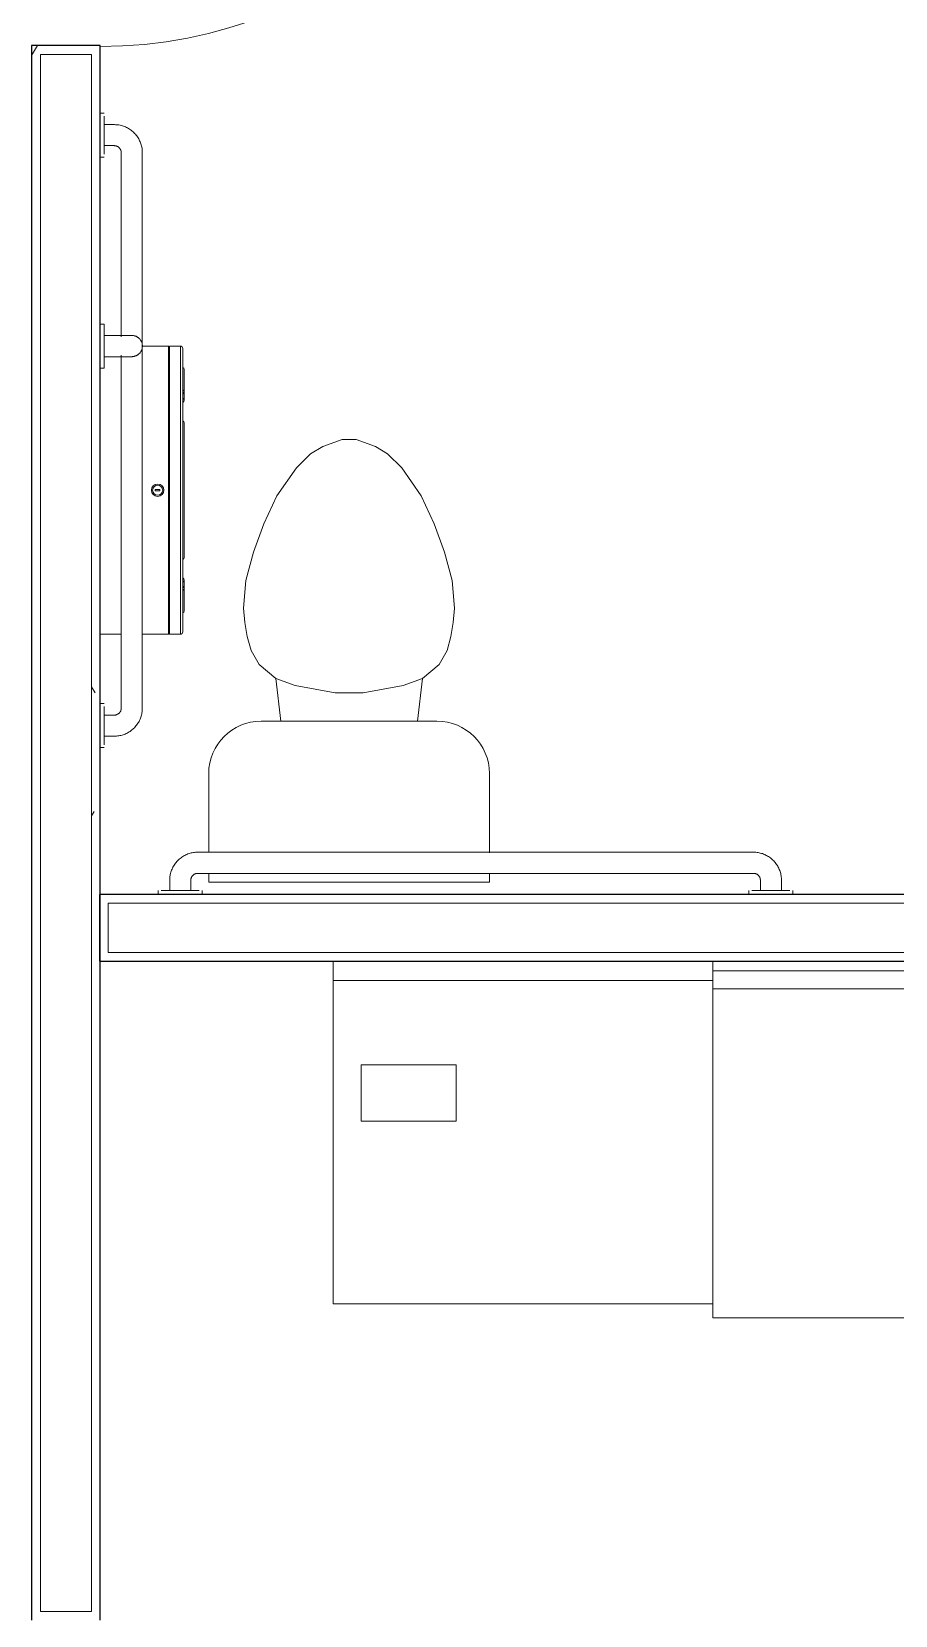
# Model space of a CAD drawing. Header units: inches. Extents: x 0 to 26364, y -23034 to 792.
# Drawn here: x 25170 to 25231.4, y -22516.7 to -22404.1 of the extents above; entities that cross this region are included whole.
import ezdxf

# ---------------------------------------------------------------- set-up
doc = ezdxf.new("R2010")
doc.units = ezdxf.units.IN
doc.header["$MEASUREMENT"] = 0
for name, color, linetype, lineweight in [('A-DOOR', 31, 'Continuous', 13), ('A-WALL', 113, 'Continuous', 13), ('A-WALL-PATT', 111, 'Continuous', 25), ('I-WALL', 2, 'Continuous', 13), ('P-SANR-FIXT', 6, 'Continuous', 13), ('Q-SPCQ', 91, 'Continuous', 13)]:
    doc.layers.add(name, color=color, linetype=linetype, lineweight=lineweight)
pattern_1 = [(0, (0, 0), (61.44, 15.36), [2.534, -43.546, 2.534, -43.546, -245.76]), (0, (0, 0), (61.44, 15.36), [-92.16, 2.534, -89.626, 2.534, -43.546, -107.52]), (0, (0, 0), (61.44, 15.36), [-230.4, 2.534, -28.186, 2.534, -74.266]), (120, (23.04, 7.68), (-44.02215, 45.528601), [2.534, -43.546, 2.534, -43.546, -245.76]), (120, (23.04, 7.68), (-44.02215, 45.528601), [-92.16, 2.534, -89.626, 2.534, -43.546, -107.52]), (120, (23.04, 7.68), (-44.02215, 45.528601), [-230.4, 2.534, -28.186, 2.534, -74.266]), (240, (30.72, 38.4), (-17.41785, -60.888601), [2.534, -43.546, 2.534, -43.546, -245.76]), (240, (30.72, 38.4), (-17.41785, -60.888601), [-92.16, 2.534, -89.626, 2.534, -43.546, -107.52]), (240, (30.72, 38.4), (-17.41785, -60.888601), [-230.4, 2.534, -28.186, 2.534, -74.266])]

# ---------------------------------------------------------------- blocks, each defined once
blk = doc.blocks.new('Toilet-Domestic-3D - Toilet-Domestic-3D-V53-Egress Plan')
at = {"layer": 'P-SANR-FIXT', "color": 7}
for p, q in [((-2.74, 11), (-1.87, 11.5)), ((-1.87, 11.5), (-0.5, 12)), ((-0.5, 12), (0.5, 12)), ((0.5, 12), (1.87, 11.5)), ((1.87, 11.5), (2.74, 11)), ((-3.74, 10), (-2.74, 11)), ((2.74, 11), (3.74, 10)), ((-5.13, 8), (-3.74, 10)), ((3.74, 10), (5.13, 8)), ((-6.06, 6), (-5.13, 8)), ((5.13, 8), (6.06, 6)), ((-6.79, 4), (-6.06, 6)), ((6.06, 6), (6.79, 4)), ((-7.33, 1.99), (-6.79, 4)), ((6.79, 4), (7.33, 1.99)), ((-7.5, 0), (-7.33, 1.99)), ((7.33, 1.99), (7.5, 0)), ((-7.41, -1), (-7.5, 0)), ((-7.24, -2), (-7.41, -1)), ((7.41, -1), (7.24, -2)), ((7.5, 0), (7.41, -1)), ((-6.97, -3), (-7.24, -2)), ((7.24, -2), (6.97, -3)), ((-6.4, -4), (-6.97, -3)), ((6.97, -3), (6.4, -4)), ((-5.21, -5), (-6.4, -4)), ((6.4, -4), (5.21, -5)), ((-3.84, -5.5), (-5.21, -5)), ((-4.86, -8.02), (-5.21, -5)), ((-1, -6), (-3.84, -5.5)), ((3.84, -5.5), (1, -6)), ((5.21, -5), (3.84, -5.5)), ((4.86, -8.02), (5.21, -5)), ((1, -6), (-1, -6)), ((6.25, -8.02), (-6.25, -8.02)), ((-9.98, -11.75), (-9.98, -17.35)), ((9.98, -17.38), (9.98, -11.75)), ((-9.98, -18.85), (-9.98, -19.48)), ((9.98, -19.48), (9.98, -18.83)), ((-9.98, -19.48), (9.98, -19.48))]:
    blk.add_line(p, q, dxfattribs=at)
for centre, start, end in [((-6.25, -11.75), 90, 180), ((6.25, -11.75), 0, 90)]:
    blk.add_arc(centre, 3.73, start, end, dxfattribs=at)
blk = doc.blocks.new('817_Grab_Bars - 8170-001420-V55-Egress Plan')
at = {"layer": 'Q-SPCQ', "color": 7}
for p, q in [((25508.48, -22643.55), (25507.77, -22643.55)), ((25508.77, -22642.74), (25508.48, -22642.74)), ((25508.48, -22644.3), (25508.48, -22642.95)), ((25508.48, -22645.66), (25508.48, -22644.3)), ((25505.77, -22645.55), (25505.77, -22685.05)), ((25507.27, -22685.05), (25507.27, -22645.55)), ((25507.77, -22645.05), (25508.48, -22645.05)), ((25508.48, -22645.87), (25508.77, -22645.87)), ((25508.77, -22684.74), (25508.48, -22684.74)), ((25508.48, -22686.3), (25508.48, -22684.95)), ((25508.48, -22685.55), (25507.77, -22685.55)), ((25508.48, -22687.66), (25508.48, -22686.3)), ((25507.77, -22687.05), (25508.48, -22687.05)), ((25508.48, -22687.87), (25508.77, -22687.87))]:
    blk.add_line(p, q, dxfattribs=at)
at = {"layer": 'Q-SPCQ', "color": 7, "flags": 128}
for points in [[(25507.77, -22643.55), (25507.69, -22643.55), (25507.61, -22643.56), (25507.53, -22643.57), (25507.45, -22643.58), (25507.37, -22643.59), (25507.29, -22643.61), (25507.21, -22643.63), (25507.14, -22643.65), (25507.06, -22643.68), (25506.99, -22643.71), (25506.91, -22643.74), (25506.84, -22643.78), (25506.77, -22643.82), (25506.7, -22643.86), (25506.64, -22643.9), (25506.57, -22643.95), (25506.51, -22644), (25506.45, -22644.05), (25506.39, -22644.1), (25506.33, -22644.16), (25506.28, -22644.22), (25506.22, -22644.28), (25506.17, -22644.34), (25506.13, -22644.41), (25506.08, -22644.47), (25506.04, -22644.54), (25506, -22644.61), (25505.97, -22644.68), (25505.93, -22644.75), (25505.9, -22644.83), (25505.87, -22644.9), (25505.85, -22644.98), (25505.83, -22645.06), (25505.81, -22645.13), (25505.79, -22645.21), (25505.78, -22645.29), (25505.77, -22645.37), (25505.77, -22645.45), (25505.77, -22645.53), (25505.77, -22645.55)], [(25507.27, -22645.55), (25507.27, -22645.53), (25507.27, -22645.51), (25507.27, -22645.49), (25507.27, -22645.47), (25507.28, -22645.45), (25507.28, -22645.43), (25507.28, -22645.41), (25507.29, -22645.4), (25507.3, -22645.38), (25507.3, -22645.36), (25507.31, -22645.34), (25507.32, -22645.32), (25507.33, -22645.3), (25507.34, -22645.29), (25507.35, -22645.27), (25507.36, -22645.25), (25507.38, -22645.24), (25507.39, -22645.22), (25507.4, -22645.21), (25507.42, -22645.19), (25507.43, -22645.18), (25507.45, -22645.17), (25507.46, -22645.16), (25507.48, -22645.14), (25507.5, -22645.13), (25507.51, -22645.12), (25507.53, -22645.11), (25507.55, -22645.1), (25507.57, -22645.09), (25507.58, -22645.09), (25507.6, -22645.08), (25507.62, -22645.07), (25507.64, -22645.07), (25507.66, -22645.06), (25507.68, -22645.06), (25507.7, -22645.06), (25507.72, -22645.05), (25507.74, -22645.05), (25507.76, -22645.05), (25507.77, -22645.05)], [(25505.77, -22685.05), (25505.77, -22685.13), (25505.77, -22685.21), (25505.78, -22685.29), (25505.79, -22685.37), (25505.81, -22685.45), (25505.82, -22685.53), (25505.84, -22685.61), (25505.87, -22685.68), (25505.89, -22685.76), (25505.92, -22685.83), (25505.96, -22685.9), (25505.99, -22685.98), (25506.03, -22686.05), (25506.07, -22686.12), (25506.11, -22686.18), (25506.16, -22686.25), (25506.21, -22686.31), (25506.26, -22686.37), (25506.32, -22686.43), (25506.37, -22686.49), (25506.43, -22686.54), (25506.49, -22686.59), (25506.55, -22686.64), (25506.62, -22686.69), (25506.68, -22686.74), (25506.75, -22686.78), (25506.82, -22686.82), (25506.89, -22686.85), (25506.97, -22686.89), (25507.04, -22686.92), (25507.12, -22686.94), (25507.19, -22686.97), (25507.27, -22686.99), (25507.35, -22687.01), (25507.43, -22687.02), (25507.5, -22687.04), (25507.58, -22687.04), (25507.66, -22687.05), (25507.74, -22687.05), (25507.77, -22687.05)], [(25507.77, -22685.55), (25507.75, -22685.55), (25507.73, -22685.55), (25507.71, -22685.55), (25507.69, -22685.55), (25507.67, -22685.54), (25507.65, -22685.54), (25507.63, -22685.53), (25507.61, -22685.53), (25507.59, -22685.52), (25507.57, -22685.51), (25507.55, -22685.51), (25507.53, -22685.5), (25507.52, -22685.49), (25507.5, -22685.48), (25507.48, -22685.47), (25507.47, -22685.45), (25507.45, -22685.44), (25507.44, -22685.43), (25507.42, -22685.42), (25507.41, -22685.4), (25507.39, -22685.39), (25507.38, -22685.37), (25507.37, -22685.36), (25507.36, -22685.34), (25507.34, -22685.32), (25507.33, -22685.31), (25507.32, -22685.29), (25507.32, -22685.27), (25507.31, -22685.25), (25507.3, -22685.23), (25507.29, -22685.22), (25507.29, -22685.2), (25507.28, -22685.18), (25507.28, -22685.16), (25507.27, -22685.14), (25507.27, -22685.12), (25507.27, -22685.1), (25507.27, -22685.08), (25507.27, -22685.06), (25507.27, -22685.05)]]:
    blk.add_lwpolyline(points, dxfattribs=at)
blk = doc.blocks.new('817_Grab_Bars - 8170-001420-V47-Egress Plan')
at = {"layer": 'Q-SPCQ', "color": 7}
for p, q in [((25534.45, -22557.3), (25534.45, -22557.58)), ((25536.02, -22557.58), (25534.66, -22557.58)), ((25535.27, -22557.58), (25535.27, -22558.3)), ((25537.37, -22557.58), (25536.02, -22557.58)), ((25536.77, -22558.3), (25536.77, -22557.58)), ((25537.58, -22557.58), (25537.58, -22557.3)), ((25576.45, -22557.3), (25576.45, -22557.58)), ((25578.02, -22557.58), (25576.66, -22557.58)), ((25577.27, -22557.58), (25577.27, -22558.3)), ((25579.37, -22557.58), (25578.02, -22557.58)), ((25578.77, -22558.3), (25578.77, -22557.58)), ((25579.58, -22557.58), (25579.58, -22557.3)), ((25562.36, -22558.8), (25537.27, -22558.8)), ((25576.77, -22558.8), (25563.67, -22558.8)), ((25537.27, -22560.3), (25576.77, -22560.3))]:
    blk.add_line(p, q, dxfattribs=at)
at = {"layer": 'Q-SPCQ', "color": 7, "flags": 128}
for points in [[(25535.27, -22558.3), (25535.27, -22558.38), (25535.27, -22558.46), (25535.28, -22558.54), (25535.29, -22558.62), (25535.31, -22558.7), (25535.32, -22558.78), (25535.34, -22558.86), (25535.37, -22558.93), (25535.39, -22559.01), (25535.42, -22559.08), (25535.46, -22559.15), (25535.49, -22559.23), (25535.53, -22559.3), (25535.57, -22559.37), (25535.61, -22559.43), (25535.66, -22559.5), (25535.71, -22559.56), (25535.76, -22559.62), (25535.82, -22559.68), (25535.87, -22559.74), (25535.93, -22559.79), (25535.99, -22559.84), (25536.05, -22559.89), (25536.12, -22559.94), (25536.18, -22559.99), (25536.25, -22560.03), (25536.32, -22560.07), (25536.39, -22560.1), (25536.47, -22560.14), (25536.54, -22560.17), (25536.62, -22560.19), (25536.69, -22560.22), (25536.77, -22560.24), (25536.85, -22560.26), (25536.93, -22560.27), (25537, -22560.29), (25537.08, -22560.29), (25537.16, -22560.3), (25537.24, -22560.3), (25537.27, -22560.3)], [(25537.27, -22558.8), (25537.25, -22558.8), (25537.23, -22558.8), (25537.21, -22558.8), (25537.19, -22558.8), (25537.17, -22558.79), (25537.15, -22558.79), (25537.13, -22558.78), (25537.11, -22558.78), (25537.09, -22558.77), (25537.07, -22558.76), (25537.05, -22558.76), (25537.03, -22558.75), (25537.02, -22558.74), (25537, -22558.73), (25536.98, -22558.72), (25536.97, -22558.7), (25536.95, -22558.69), (25536.94, -22558.68), (25536.92, -22558.67), (25536.91, -22558.65), (25536.89, -22558.64), (25536.88, -22558.62), (25536.87, -22558.61), (25536.86, -22558.59), (25536.84, -22558.57), (25536.83, -22558.56), (25536.82, -22558.54), (25536.82, -22558.52), (25536.81, -22558.5), (25536.8, -22558.48), (25536.79, -22558.47), (25536.79, -22558.45), (25536.78, -22558.43), (25536.78, -22558.41), (25536.77, -22558.39), (25536.77, -22558.37), (25536.77, -22558.35), (25536.77, -22558.33), (25536.77, -22558.31), (25536.77, -22558.3)], [(25576.77, -22560.3), (25576.85, -22560.3), (25576.93, -22560.3), (25577, -22560.29), (25577.08, -22560.28), (25577.16, -22560.26), (25577.24, -22560.25), (25577.32, -22560.22), (25577.39, -22560.2), (25577.47, -22560.17), (25577.54, -22560.14), (25577.62, -22560.11), (25577.69, -22560.08), (25577.76, -22560.04), (25577.83, -22560), (25577.89, -22559.95), (25577.96, -22559.91), (25578.02, -22559.86), (25578.08, -22559.81), (25578.14, -22559.75), (25578.2, -22559.7), (25578.25, -22559.64), (25578.31, -22559.58), (25578.36, -22559.51), (25578.4, -22559.45), (25578.45, -22559.38), (25578.49, -22559.32), (25578.53, -22559.25), (25578.57, -22559.17), (25578.6, -22559.1), (25578.63, -22559.03), (25578.66, -22558.95), (25578.68, -22558.88), (25578.7, -22558.8), (25578.72, -22558.72), (25578.74, -22558.64), (25578.75, -22558.56), (25578.76, -22558.48), (25578.76, -22558.4), (25578.77, -22558.32), (25578.77, -22558.3)], [(25577.27, -22558.3), (25577.26, -22558.32), (25577.26, -22558.34), (25577.26, -22558.36), (25577.26, -22558.38), (25577.26, -22558.4), (25577.25, -22558.42), (25577.25, -22558.44), (25577.24, -22558.46), (25577.23, -22558.48), (25577.23, -22558.5), (25577.22, -22558.52), (25577.21, -22558.53), (25577.2, -22558.55), (25577.19, -22558.57), (25577.18, -22558.59), (25577.17, -22558.6), (25577.15, -22558.62), (25577.14, -22558.63), (25577.13, -22558.65), (25577.11, -22558.66), (25577.1, -22558.68), (25577.08, -22558.69), (25577.07, -22558.7), (25577.05, -22558.71), (25577.04, -22558.72), (25577.02, -22558.73), (25577, -22558.74), (25576.98, -22558.75), (25576.96, -22558.76), (25576.95, -22558.77), (25576.93, -22558.78), (25576.91, -22558.78), (25576.89, -22558.79), (25576.87, -22558.79), (25576.85, -22558.8), (25576.83, -22558.8), (25576.81, -22558.8), (25576.79, -22558.8), (25576.77, -22558.8), (25576.77, -22558.8)]]:
    blk.add_lwpolyline(points, dxfattribs=at)
blk = doc.blocks.new('Dispenser-Toilet_Tissue-Frost_Products_LTD_-Jumbo-169 - Steel-Brushed-Stainless_Steel-39538-Egress Plan')
at = {"layer": 'Q-SPCQ', "color": 7}
for p, q in [((25490.26, -22685.6), (25469.77, -22685.6)), ((25469.77, -22685.6), (25469.77, -22686.37)), ((25469.77, -22686.37), (25469.83, -22686.37)), ((25469.83, -22686.37), (25490.21, -22686.37)), ((25469.83, -22686.37), (25469.83, -22686.4)), ((25471.28, -22685.44), (25469.93, -22685.44)), ((25488.75, -22685.44), (25471.28, -22685.44)), ((25473.61, -22685.34), (25471.44, -22685.34)), ((25475.08, -22685.44), (25473.77, -22685.44)), ((25484.77, -22685.34), (25475.26, -22685.34)), ((25486.26, -22685.44), (25484.95, -22685.44)), ((25488.59, -22685.34), (25486.42, -22685.34)), ((25490.11, -22685.44), (25488.75, -22685.44)), ((25490.21, -22686.4), (25490.21, -22686.37)), ((25490.21, -22686.37), (25490.26, -22686.37)), ((25490.26, -22686.37), (25490.26, -22685.6)), ((25469.77, -22686.46), (25490.26, -22686.46)), ((25469.77, -22686.46), (25469.77, -22688.33)), ((25490.21, -22686.4), (25469.83, -22686.4)), ((25480.06, -22687.06), (25479.98, -22687.06)), ((25479.98, -22687.06), (25479.98, -22687.4)), ((25479.98, -22687.4), (25480.06, -22687.4)), ((25480.06, -22687.4), (25480.06, -22687.06)), ((25490.26, -22688.3), (25490.26, -22686.46)), ((25490.26, -22691.3), (25490.26, -22689.8))]:
    blk.add_line(p, q, dxfattribs=at)
for radius in [0.438, 0.358]:
    blk.add_circle((25480.02, -22687.22), radius, dxfattribs=at)
for centre, radius, start, end in [((25469.93, -22685.6), 0.16, 90, 180), ((25471.44, -22685.52), 0.18, 90, 153.6122), ((25472.99, -22685.46), 0.118, 100.8116, 172.3569), ((25472.99, -22685.49), 0.151, 19.6341, 87.321), ((25473.01, -22685.49), 0.151, 19.6341, 86.8331), ((25473.02, -22685.52), 0.18, 26.3878, 90), ((25473.59, -22685.46), 0.119, 100.0401, 171.5195), ((25473.59, -22685.49), 0.151, 19.6341, 87.321), ((25473.6, -22685.49), 0.151, 19.6341, 87.321), ((25473.61, -22685.52), 0.18, 26.3878, 90), ((25475.26, -22685.56), 0.22, 90, 146.9443), ((25484.77, -22685.56), 0.22, 33.0557, 90), ((25486.42, -22685.52), 0.18, 90, 153.6122), ((25486.43, -22685.49), 0.151, 92.679, 160.3659), ((25486.44, -22685.49), 0.151, 92.679, 160.3659), ((25486.44, -22685.46), 0.119, 8.4805, 79.9599), ((25487.01, -22685.52), 0.18, 90, 153.6084), ((25487.02, -22685.49), 0.151, 93.1667, 160.3726), ((25487.04, -22685.49), 0.151, 92.679, 160.3653), ((25487.04, -22685.46), 0.118, 7.6431, 79.1884), ((25488.59, -22685.52), 0.18, 26.3878, 90), ((25490.1, -22685.6), 0.16, 0, 89.0019), ((25469.83, -22686.46), 0.06, 90, 180), ((25490.2, -22686.46), 0.0601, 0, 87.3185)]:
    blk.add_arc(centre, radius, start, end, dxfattribs=at)
blk = doc.blocks.new('817_Grab_Bars - 8170-001180-25756-Egress Plan')
at = {"layer": 'Q-SPCQ', "color": 7}
for p, q in [((25469.02, -22690.3), (25469.02, -22691.02)), ((25469.02, -22690.3), (25469.02, -22691.02)), ((25470.52, -22691.02), (25470.52, -22690.3)), ((25470.52, -22691.02), (25470.52, -22690.3)), ((25468.2, -22691.02), (25468.2, -22691.3)), ((25468.2, -22691.02), (25468.2, -22691.3)), ((25468.2, -22691.02), (25471.33, -22691.02)), ((25468.41, -22691.02), (25468.2, -22691.02)), ((25468.2, -22691.02), (25468.41, -22691.02)), ((25468.41, -22691.02), (25468.2, -22691.02)), ((25471.33, -22691.3), (25471.33, -22691.02)), ((25471.33, -22691.3), (25471.33, -22691.02))]:
    blk.add_line(p, q, dxfattribs=at)
at = {"layer": 'Q-SPCQ', "color": 7, "flags": 128}
for points in [[(25469.02, -22689.05), (25469.02, -22689.02), (25469.02, -22688.99), (25469.02, -22688.96), (25469.02, -22688.93), (25469.03, -22688.9), (25469.04, -22688.87), (25469.04, -22688.85), (25469.05, -22688.82), (25469.06, -22688.79), (25469.07, -22688.76), (25469.09, -22688.73), (25469.1, -22688.71), (25469.11, -22688.68), (25469.13, -22688.65), (25469.15, -22688.63), (25469.16, -22688.6), (25469.18, -22688.58), (25469.2, -22688.56), (25469.22, -22688.54), (25469.24, -22688.51), (25469.26, -22688.49), (25469.29, -22688.47), (25469.31, -22688.46), (25469.34, -22688.44), (25469.36, -22688.42), (25469.39, -22688.41), (25469.41, -22688.39), (25469.44, -22688.38), (25469.47, -22688.37), (25469.49, -22688.35), (25469.52, -22688.34), (25469.55, -22688.33), (25469.58, -22688.33), (25469.61, -22688.32), (25469.64, -22688.31), (25469.67, -22688.31), (25469.7, -22688.31), (25469.73, -22688.3), (25469.76, -22688.3), (25469.77, -22688.3)], [(25469.77, -22688.3), (25469.8, -22688.3), (25469.83, -22688.31), (25469.86, -22688.31), (25469.88, -22688.31), (25469.91, -22688.32), (25469.94, -22688.32), (25469.97, -22688.33), (25470, -22688.34), (25470.03, -22688.35), (25470.06, -22688.36), (25470.08, -22688.37), (25470.11, -22688.39), (25470.14, -22688.4), (25470.16, -22688.42), (25470.19, -22688.43), (25470.21, -22688.45), (25470.24, -22688.47), (25470.26, -22688.49), (25470.28, -22688.51), (25470.3, -22688.53), (25470.32, -22688.55), (25470.34, -22688.57), (25470.36, -22688.6), (25470.38, -22688.62), (25470.4, -22688.65), (25470.41, -22688.67), (25470.43, -22688.7), (25470.44, -22688.73), (25470.45, -22688.75), (25470.46, -22688.78), (25470.47, -22688.81), (25470.48, -22688.84), (25470.49, -22688.87), (25470.5, -22688.9), (25470.5, -22688.93), (25470.51, -22688.95), (25470.51, -22688.98), (25470.51, -22689.01), (25470.52, -22689.04), (25470.52, -22689.05)], [(25469.02, -22689.05), (25469.02, -22689.05), (25469.02, -22689.06), (25469.02, -22689.06), (25469.02, -22689.07), (25469.02, -22689.08), (25469.02, -22689.09), (25469.02, -22689.1), (25469.02, -22689.12), (25469.02, -22689.13), (25469.02, -22689.15), (25469.02, -22689.17), (25469.02, -22689.19), (25469.02, -22689.22), (25469.02, -22689.24), (25469.02, -22689.27), (25469.02, -22689.3), (25469.02, -22689.33), (25469.02, -22689.36), (25469.02, -22689.4), (25469.02, -22689.43), (25469.02, -22689.47), (25469.02, -22689.51), (25469.02, -22689.55), (25469.02, -22689.59), (25469.02, -22689.63), (25469.02, -22689.67), (25469.02, -22689.71), (25469.02, -22689.76), (25469.02, -22689.8), (25469.02, -22689.85), (25469.02, -22689.9), (25469.02, -22689.94), (25469.02, -22689.99), (25469.02, -22690.04), (25469.02, -22690.09), (25469.02, -22690.14), (25469.02, -22690.19), (25469.02, -22690.24), (25469.02, -22690.29), (25469.02, -22690.3)], [(25469.02, -22690.3), (25469.02, -22690.25), (25469.02, -22690.2), (25469.02, -22690.15), (25469.02, -22690.1), (25469.02, -22690.05), (25469.02, -22690.01), (25469.02, -22689.96), (25469.02, -22689.91), (25469.02, -22689.86), (25469.02, -22689.82), (25469.02, -22689.77), (25469.02, -22689.73), (25469.02, -22689.68), (25469.02, -22689.64), (25469.02, -22689.6), (25469.02, -22689.56), (25469.02, -22689.52), (25469.02, -22689.48), (25469.02, -22689.44), (25469.02, -22689.41), (25469.02, -22689.37), (25469.02, -22689.34), (25469.02, -22689.31), (25469.02, -22689.28), (25469.02, -22689.25), (25469.02, -22689.22), (25469.02, -22689.2), (25469.02, -22689.18), (25469.02, -22689.16), (25469.02, -22689.14), (25469.02, -22689.12), (25469.02, -22689.11), (25469.02, -22689.09), (25469.02, -22689.08), (25469.02, -22689.07), (25469.02, -22689.06), (25469.02, -22689.06), (25469.02, -22689.05), (25469.02, -22689.05)], [(25470.52, -22690.3), (25470.52, -22690.25), (25470.52, -22690.2), (25470.52, -22690.15), (25470.52, -22690.1), (25470.52, -22690.05), (25470.52, -22690.01), (25470.52, -22689.96), (25470.52, -22689.91), (25470.52, -22689.86), (25470.52, -22689.82), (25470.52, -22689.77), (25470.52, -22689.73), (25470.52, -22689.68), (25470.52, -22689.64), (25470.52, -22689.6), (25470.52, -22689.56), (25470.52, -22689.52), (25470.52, -22689.48), (25470.52, -22689.44), (25470.52, -22689.41), (25470.52, -22689.37), (25470.52, -22689.34), (25470.52, -22689.31), (25470.52, -22689.28), (25470.52, -22689.25), (25470.52, -22689.22), (25470.52, -22689.2), (25470.52, -22689.18), (25470.52, -22689.16), (25470.52, -22689.14), (25470.52, -22689.12), (25470.52, -22689.11), (25470.52, -22689.09), (25470.52, -22689.08), (25470.52, -22689.07), (25470.52, -22689.06), (25470.52, -22689.06), (25470.52, -22689.05), (25470.52, -22689.05)], [(25470.52, -22689.05), (25470.52, -22689.05), (25470.52, -22689.06), (25470.52, -22689.06), (25470.52, -22689.07), (25470.52, -22689.08), (25470.52, -22689.09), (25470.52, -22689.1), (25470.52, -22689.12), (25470.52, -22689.13), (25470.52, -22689.15), (25470.52, -22689.17), (25470.52, -22689.19), (25470.52, -22689.22), (25470.52, -22689.24), (25470.52, -22689.27), (25470.52, -22689.3), (25470.52, -22689.33), (25470.52, -22689.36), (25470.52, -22689.4), (25470.52, -22689.43), (25470.52, -22689.47), (25470.52, -22689.51), (25470.52, -22689.55), (25470.52, -22689.59), (25470.52, -22689.63), (25470.52, -22689.67), (25470.52, -22689.71), (25470.52, -22689.76), (25470.52, -22689.8), (25470.52, -22689.85), (25470.52, -22689.9), (25470.52, -22689.94), (25470.52, -22689.99), (25470.52, -22690.04), (25470.52, -22690.09), (25470.52, -22690.14), (25470.52, -22690.19), (25470.52, -22690.24), (25470.52, -22690.29), (25470.52, -22690.3)]]:
    blk.add_lwpolyline(points, dxfattribs=at)
blk = doc.blocks.new('Locker Rooms and Restrooms_rvt-1-Egress Plan')
at = {"layer": 'A-WALL-PATT', "lineweight": 9}
h = blk.add_hatch(dxfattribs=at)
h.set_pattern_fill('FP_10', color=250, style=0, pattern_type=2)
h.set_pattern_definition(pattern_1)
h.paths.add_polyline_path([(25175.39, -22469.55), (25175.39, -22466.05), (25262.02, -22466.05), (25262.02, -22465.43), (25174.77, -22465.43), (25174.77, -22469.55)], flags=0)
h.paths.add_polyline_path([(25265.52, -22466.05), (25266.05, -22466.05), (25266.05, -22465.43), (25265.52, -22465.43)], flags=0)
at = {"layer": 'A-WALL', "color": 250, "lineweight": 9}
for p, q in [((25175.39, -22466.05), (25175.39, -22469.55)), ((25175.39, -22466.05), (25262.02, -22466.05)), ((25175.39, -22469.55), (25266.05, -22469.55))]:
    blk.add_line(p, q, dxfattribs=at)
at = {"layer": 'I-WALL', "color": 10, "lineweight": 25}
for p, q in [((25261.39, -22465.43), (25174.77, -22465.43)), ((25174.77, -22465.43), (25174.77, -22466.05)), ((25174.77, -22466.05), (25174.77, -22469.55)), ((25174.77, -22469.55), (25174.77, -22470.18)), ((25174.77, -22470.18), (25266.05, -22470.18))]:
    blk.add_line(p, q, dxfattribs=at)
at = {"lineweight": 13}
for name, p, rotation in [('817_Grab_Bars - 8170-001420-V47-Egress Plan', (2617.52, -47989.44), 89.99999999999967), ('817_Grab_Bars - 8170-001180-25756-Egress Plan', (47866.13, 3043.34), 270), ('Dispenser-Toilet_Tissue-Frost_Products_LTD_-Jumbo-169 - Steel-Brushed-Stainless_Steel-39538-Egress Plan', (47866.13, 3043.34), 270), ('817_Grab_Bars - 8170-001420-V55-Egress Plan', (47866.82, 3043.34), 270)]:
    blk.add_blockref(name, p, dxfattribs=dict(at, rotation=rotation))
blk.add_blockref('Toilet-Domestic-3D - Toilet-Domestic-3D-V53-Egress Plan', (25192.52, -22445.08), dxfattribs=at)
blk = doc.blocks.new('Single-Flush - 32_ x 84_-460923-Egress Plan')
at = {"layer": 'A-DOOR'}
for p, q in [((14, -2.44), (14, -34.44)), ((16, -2.44), (14, -2.44)), ((16, -2.44), (16, -34.44)), ((16, -34.44), (14, -34.44))]:
    blk.add_line(p, q, dxfattribs=at)
at = {"layer": 'A-DOOR', "lineweight": 9}
blk.add_arc((16, -2.44), 32.07, 180, 266.4241, dxfattribs=at)
blk = doc.blocks.new('Washing Machine - 26_x26_ - Private-V9-Egress Plan')
at = {"layer": 'P-SANR-FIXT'}
for p, q in [((0.63, 13), (1.31, 13)), ((1.31, 13), (1.41, 13)), ((1.31, 13), (1.31, -13)), ((2.59, 13), (2.59, -13)), ((25, 13), (26, 13)), ((26, 13), (26, -13)), ((1.31, -13), (0.63, -13)), ((1.41, -13), (1.31, -13)), ((26, -13), (25, -13))]:
    blk.add_line(p, q, dxfattribs=at)
blk = doc.blocks.new('Dryer - 27_ x 25_ x 35_-V10-Egress Plan')
at = {"layer": 'Q-SPCQ'}
for p, q in [((1.42, 0.11), (28.42, 0.11)), ((1.42, -23.48), (1.42, 0.11)), ((28.42, 0.11), (28.42, -24.26)), ((19.67, -12.89), (26.42, -12.89)), ((19.67, -16.89), (19.67, -12.89)), ((26.42, -16.89), (26.42, -12.89)), ((19.67, -16.89), (26.42, -16.89)), ((1.42, -22.89), (28.42, -22.89))]:
    blk.add_line(p, q, dxfattribs=at)

msp = doc.modelspace()

# ---------------------------------------------------------------- hatches: boundary and pattern name
at = {"layer": 'A-WALL-PATT', "lineweight": 9}
h = msp.add_hatch(dxfattribs=at)
h.set_pattern_fill('FP_10', color=256, style=0, pattern_type=2)
h.set_pattern_definition(pattern_1)
h.paths.add_polyline_path([(25170.58, -22787.3), (25170.58, -22627.18), (25169.95, -22627.18), (25169.95, -22787.3)], flags=0)
h.paths.add_polyline_path([(25170.58, -22623.55), (25170.58, -22602.68), (25172.39, -22602.68), (25172.39, -22602.05), (25169.95, -22602.05), (25169.95, -22623.55)], flags=0)
h.paths.add_polyline_path([(25170.81, -22566.05), (25172.39, -22566.05), (25172.39, -22565.43), (25170.58, -22565.43), (25170.58, -22553.68), (25172.39, -22553.68), (25172.39, -22553.05), (25169.95, -22553.05), (25169.95, -22566.05)], flags=0)
h.paths.add_polyline_path([(25172.39, -22517.05), (25172.39, -22516.43), (25170.58, -22516.43), (25170.58, -22405.68), (25172.39, -22405.68), (25172.39, -22405.05), (25169.95, -22405.05), (25169.95, -22517.05), (25170.81, -22517.05)], flags=0)
h.paths.add_polyline_path([(25169.95, -22373.05), (25172.39, -22373.05), (25172.39, -22372.43), (25170.58, -22372.43), (25170.58, -22369.55), (25169.95, -22369.55)], flags=0)
h = msp.add_hatch(dxfattribs=at)
h.set_pattern_fill('FP_10', color=256, style=0, pattern_type=2)
h.set_pattern_definition(pattern_1)
h.paths.add_polyline_path([(25174.2, -22787.3), (25174.83, -22787.3), (25174.83, -22602.05), (25172.39, -22602.05), (25172.39, -22602.68), (25174.2, -22602.68), (25174.2, -22786.55)], flags=0)
h.paths.add_polyline_path([(25174.83, -22566.05), (25174.83, -22561.18), (25174.2, -22561.18), (25174.2, -22565.43), (25172.39, -22565.43), (25172.39, -22566.05)], flags=0)
h.paths.add_polyline_path([(25174.2, -22557.55), (25174.83, -22557.55), (25174.83, -22553.05), (25172.39, -22553.05), (25172.39, -22553.68), (25174.2, -22553.68)], flags=0)
h.paths.add_polyline_path([(25172.39, -22517.05), (25174.83, -22517.05), (25174.83, -22405.05), (25172.39, -22405.05), (25172.39, -22405.68), (25174.2, -22405.68), (25174.2, -22516.43), (25172.39, -22516.43)], flags=0)
h.paths.add_polyline_path([(25172.39, -22373.05), (25174.83, -22373.05), (25174.83, -22369.55), (25170.58, -22369.55), (25170.58, -22370.18), (25174.2, -22370.18), (25174.2, -22372.43), (25172.39, -22372.43)], flags=0)

# ---------------------------------------------------------------- linework, layer by layer
at = {"layer": 'A-WALL', "lineweight": 9}
for p, q in [((25174.2, -22405.68), (25170.58, -22405.68)), ((25170.58, -22405.68), (25170.58, -22516.43)), ((25174.2, -22516.43), (25174.2, -22405.68)), ((25170.58, -22516.43), (25174.2, -22516.43))]:
    msp.add_line(p, q, dxfattribs=at)
at = {"layer": 'I-WALL', "lineweight": 25}
for p, q in [((25174.83, -22405.05), (25169.95, -22405.05)), ((25169.95, -22405.05), (25169.95, -22517.05)), ((25174.83, -22517.05), (25174.83, -22405.05))]:
    msp.add_line(p, q, dxfattribs=at)

# ---------------------------------------------------------------- block references
at = {"lineweight": 5}
msp.add_blockref('Locker Rooms and Restrooms_rvt-1-Egress Plan', (0, 0), dxfattribs=at)
at = {"layer": 'A-DOOR', "rotation": 90}
msp.add_blockref('Single-Flush - 32_ x 84_-460923-Egress Plan', (25172.39, -22389.05), dxfattribs=at)
at = {"layer": 'P-SANR-FIXT', "rotation": 270}
msp.add_blockref('Washing Machine - 26_x26_ - Private-V9-Egress Plan', (25231.39, -22469.55), dxfattribs=at)
at = {"layer": 'Q-SPCQ', "rotation": 180}
msp.add_blockref('Dryer - 27_ x 25_ x 35_-V10-Egress Plan', (25219.81, -22494.44), dxfattribs=at)

doc.saveas('drawing.dxf')
